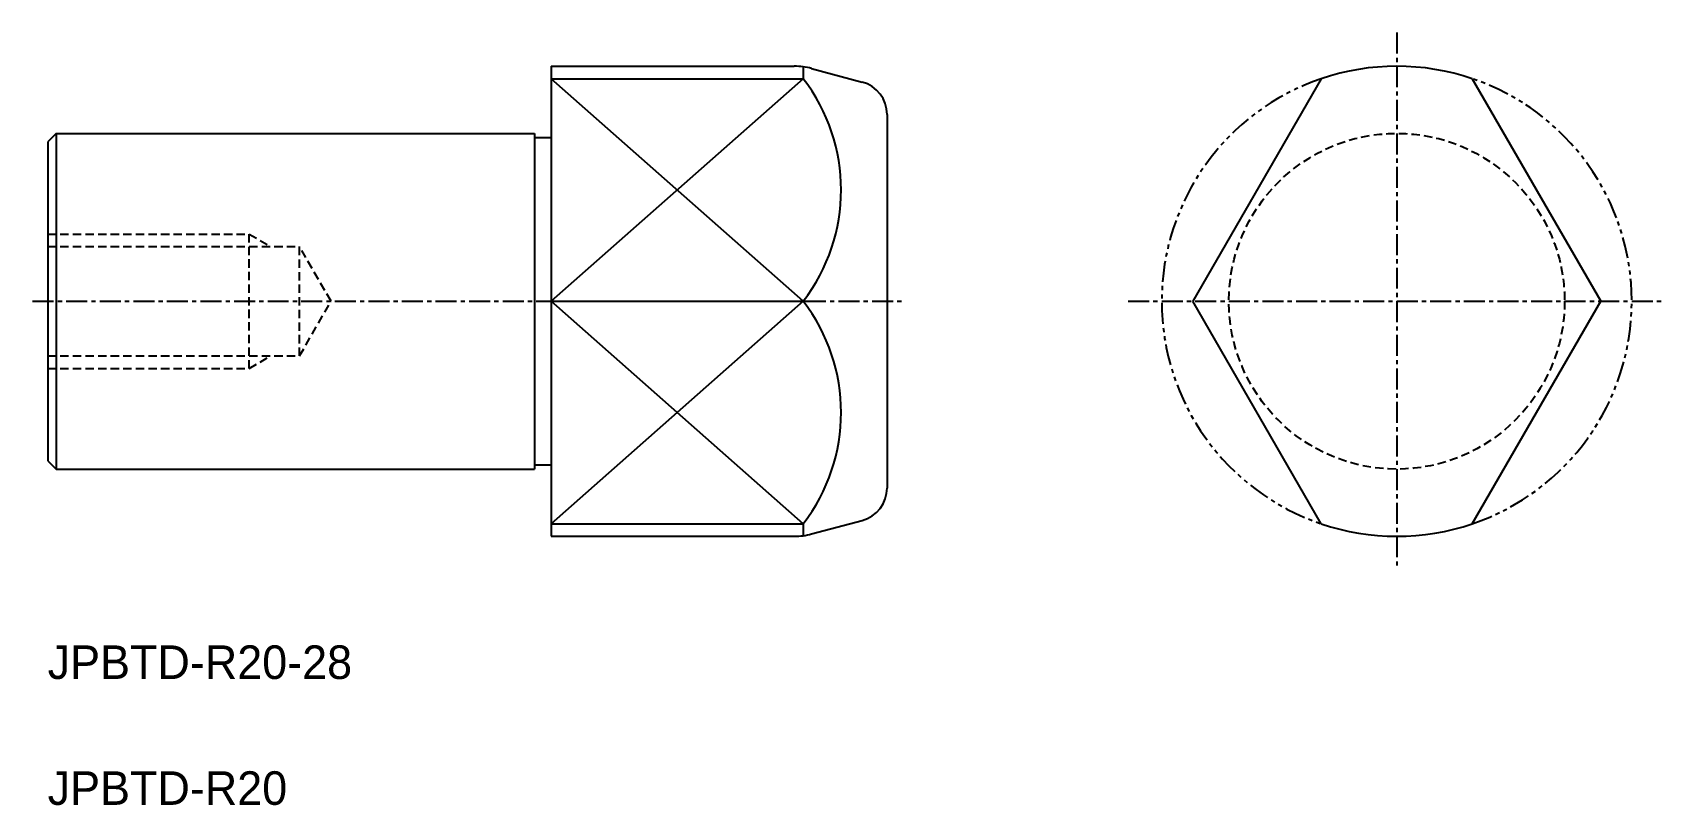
# Model space of a CAD drawing. Extents: x -1538.1 to -1440.8, y -811.2 to -765.2.
import ezdxf

# ---------------------------------------------------------------- set-up
doc = ezdxf.new("R2010")
doc.units = 0
for name, pattern in [('CENTER', [2, 1.25, -0.25, 0.25, -0.25]), ('DASHED', [0.75, 0.5, -0.25]), ('PHANTOM', [2.5, 1.25, -0.25, 0.25, -0.25, 0.25, -0.25])]:
    doc.linetypes.add(name, pattern=pattern)
doc.layers.get('0').update_dxf_attribs({"linetype": 'CONTINUOUS'})
doc.layers.add('CENTER', color=1, linetype='CENTER')

msp = doc.modelspace()

# ---------------------------------------------------------------- linework, layer by layer
at = {"linetype": 'CONTINUOUS'}
for p, q in [((-1507.173, -767.164), (-1492.7, -767.164)), ((-1507.173, -767.164), (-1507.173, -795.164)), ((-1492.173, -767.199), (-1492.173, -767.907)), ((-1487.173, -770.038), (-1487.173, -792.289)), ((-1536.673, -771.164), (-1537.173, -771.664)), ((-1536.673, -771.164), (-1536.673, -791.164)), ((-1536.673, -771.164), (-1508.173, -771.164)), ((-1508.173, -771.164), (-1508.173, -791.164)), ((-1537.173, -771.664), (-1537.173, -790.664)), ((-1508.173, -771.414), (-1507.173, -771.414)), ((-1537.173, -790.664), (-1536.673, -791.164)), ((-1536.673, -791.164), (-1508.173, -791.164)), ((-1508.173, -790.914), (-1507.173, -790.914)), ((-1492.173, -794.421), (-1492.173, -795.129)), ((-1507.173, -795.164), (-1492.7, -795.164))]:
    msp.add_line(p, q, dxfattribs=at)
for p, q in [((-1491.664, -767.3), (-1488.655, -768.106)), ((-1491.664, -795.028), (-1488.655, -794.221))]:
    msp.add_line(p, q)
at = {"color": 7, "linetype": 'CONTINUOUS'}
for p, q in [((-1507.173, -767.907), (-1492.173, -767.907)), ((-1461.312, -767.907), (-1468.966, -781.164)), ((-1452.312, -767.907), (-1444.658, -781.164)), ((-1507.173, -781.164), (-1492.173, -781.164)), ((-1461.312, -794.421), (-1468.966, -781.164)), ((-1452.312, -794.421), (-1444.658, -781.164)), ((-1507.173, -794.421), (-1492.173, -794.421))]:
    msp.add_line(p, q, dxfattribs=at)
at = {"color": 3}
for p, q in [((-1492.173, -767.907), (-1507.173, -781.164)), ((-1492.173, -781.164), (-1507.173, -767.907)), ((-1492.173, -781.164), (-1507.173, -794.421)), ((-1492.173, -794.421), (-1507.173, -781.164))]:
    msp.add_line(p, q, dxfattribs=at)
at = {"color": 3, "linetype": 'DASHED'}
for p, q in [((-1537.173, -777.164), (-1525.173, -777.164)), ((-1537.173, -777.905), (-1522.173, -777.905)), ((-1525.173, -777.164), (-1523.889, -777.905)), ((-1525.173, -785.164), (-1525.173, -777.164)), ((-1522.173, -784.422), (-1522.173, -777.905)), ((-1520.292, -781.164), (-1522.173, -777.905)), ((-1522.173, -784.422), (-1520.292, -781.164)), ((-1537.173, -784.422), (-1522.173, -784.422)), ((-1525.173, -785.164), (-1523.889, -784.422)), ((-1537.173, -785.164), (-1525.173, -785.164))]:
    msp.add_line(p, q, dxfattribs=at)
msp.add_circle((-1456.812, -781.164), 10, dxfattribs=at)
at = {"linetype": 'CONTINUOUS'}
for centre, radius, start, end in [((-1492.7, -771.164), 4, 75, 90), ((-1489.173, -770.038), 2, 360, 75), ((-1489.173, -792.289), 2, 285, 360), ((-1492.7, -791.164), 4, 270, 285)]:
    msp.add_arc(centre, radius, start, end, dxfattribs=at)
at = {"color": 7, "linetype": 'CONTINUOUS'}
for centre, radius, start, end in [((-1456.812, -781.164), 14, 71.25066, 108.74934), ((-1500.748, -774.535), 10.838, 322.29653, 37.70347), ((-1500.748, -787.792), 10.838, 322.29653, 37.70347), ((-1456.812, -781.164), 14, 251.25066, 288.74934)]:
    msp.add_arc(centre, radius, start, end, dxfattribs=at)
at = {"color": 3, "linetype": 'PHANTOM'}
for start, end in [(108.74934, 251.25066), (288.74934, 71.25066)]:
    msp.add_arc((-1456.812, -781.164), 14, start, end, dxfattribs=at)
at = {"layer": 'CENTER', "color": 1, "linetype": 'CENTER'}
for p, q in [((-1456.812, -765.164), (-1456.812, -797.164)), ((-1538.068, -781.164), (-1486.212, -781.164)), ((-1472.812, -781.164), (-1440.812, -781.164))]:
    msp.add_line(p, q, dxfattribs=at)

# ---------------------------------------------------------------- texts
for s, p in [('JPBTD-R20-28', (-1537.173, -803.664)), ('JPBTD-R20', (-1537.173, -811.164))]:
    msp.add_text(s, height=2).set_placement(p)

doc.saveas('drawing.dxf')
